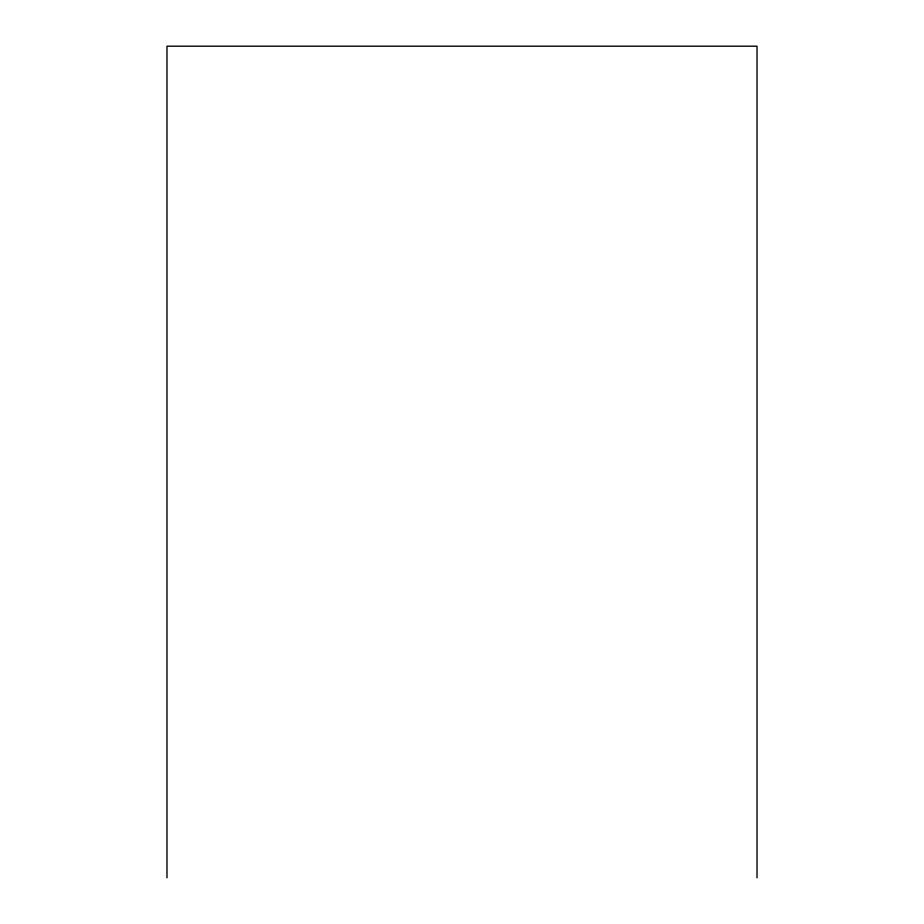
<?xml version="1.0" encoding="UTF-8"?>
<svg xmlns="http://www.w3.org/2000/svg" width="924" height="924" viewBox="0 0 924 924"><rect width="100%" height="100%" fill="white"/><g stroke="black" fill="none" stroke-linecap="round" stroke-linejoin="round"><path stroke-width="1.39" d="M757.022 877.8L757.022 46.2L166.978 46.2L166.978 877.8"/></g></svg>
